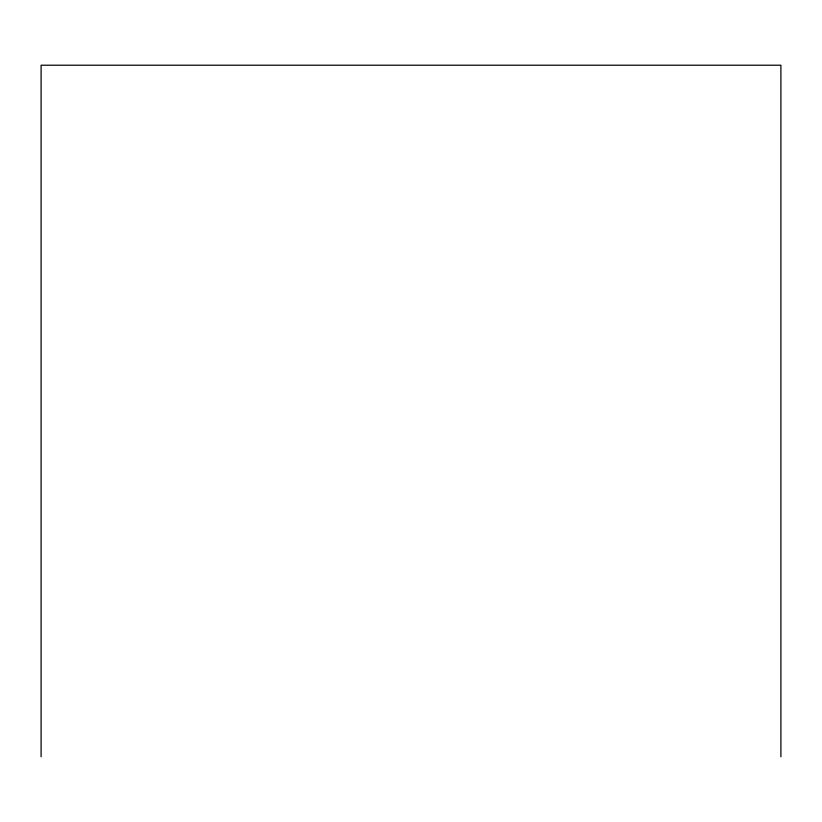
<?xml version="1.0" encoding="UTF-8"?>
<svg xmlns="http://www.w3.org/2000/svg" width="822" height="822" viewBox="0 0 822 822"><rect width="100%" height="100%" fill="white"/><g stroke="black" fill="none" stroke-linecap="round" stroke-linejoin="round"><path stroke-width="1.23" d="M780.9 756.785L780.9 65.215L41.1 65.215L41.1 756.785"/></g></svg>
